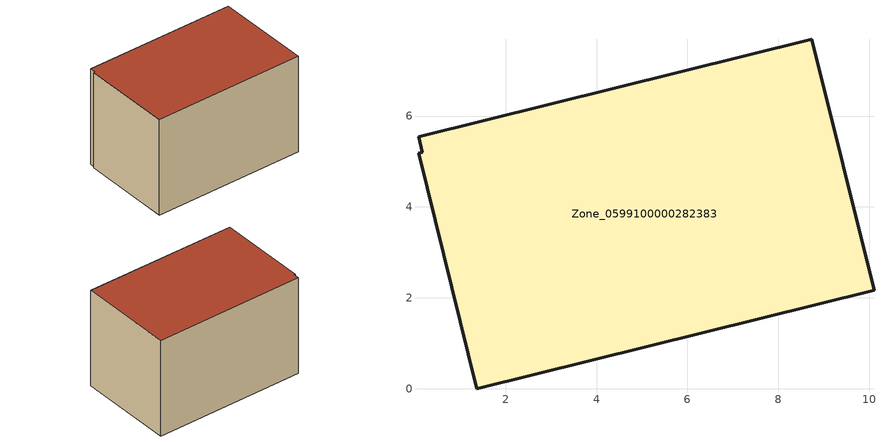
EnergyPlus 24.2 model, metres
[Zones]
Zone_0599100000282383
 floor ground (C_G): 0.17,5.21 0.09,5.54 8.73,7.69 10.1,2.17 1.37,0 0.09,5.18 z0
 wall outside (C_F): 10.1,2.17 8.73,7.69 0.09,5.54 0.17,5.21 0.09,5.18 1.37,0 10.1,2.17 z0:5.87
 roof outside (C_R): 0.09,5.54 0.17,5.21 0.09,5.18 1.37,0 10.1,2.17 8.73,7.69 z5.87
[BUILDING]
Pand.0599100000282383: North Axis=0; Terrain=City; Loads Convergence Tolerance Value=0.04; Temperature Convergence Tolerance Value=0.4; Solar Distribution=FullExterior; Maximum Number of Warmup Days=25; Minimum Number of Warmup Days=1
[Site:Location]
Rotterdam.The.Hague.AP_ZH_NLD Design_Conditions: Latitude=51.96; Longitude=4.45; Time Zone=1; Elevation=-4.5
[SITE:GROUNDTEMPERATURE:BUILDINGSURFACE]
18, 18, 18, 18, 18, 18, 18, 18, 18, 18, 18, 18
[MATERIAL] Thermal Absorptance=0.9; Solar Absorptance=0.7; Visible Absorptance=0.7
Name | Roughness | Thickness | Conductivity | Density | Specific Heat
G.TC.1975-1991 | MediumSmooth | 0.15 | 0.288461 | 540 | 1210
F.TC.1975-1991 | Rough | 0.3 | 0.230769 | 1920 | 840
R.TC.1975-1991 | MediumRough | 0.2 | 0.153846 | 1500 | 1000
[CONSTRUCTION]
C_G: G.TC.1975-1991
C_F: F.TC.1975-1991
C_R: R.TC.1975-1991
[ZONE]
Zone_0599100000282383: Type=1; Multiplier=1; Ceiling Height=Autocalculate; Volume=Autocalculate; Floor Area=autocalculate; Part of Total Floor Area=Yes
[ZONEINFILTRATION:DESIGNFLOWRATE]
Infil_Zone_0599100000282383: Zone or ZoneList or Space or SpaceList=Zone_0599100000282383; Schedule=AlwaysOn; Design Flow Rate Calculation Method=Flow/Area; Flow Rate per Floor Area=0.003; Constant Term Coefficient=1; Temperature Term Coefficient=0; Velocity Term Coefficient=0; Velocity Squared Term Coefficient=0
[HVACTEMPLATE:ZONE:IDEALLOADSAIRSYSTEM]
Zone_0599100000282383: Maximum Heating Supply Air Temperature=50; Minimum Cooling Supply Air Temperature=13; Maximum Heating Supply Air Humidity Ratio=0.0156; Minimum Cooling Supply Air Humidity Ratio=0.0077; Heating Limit=NoLimit; Cooling Limit=NoLimit; Dehumidification Control Type=ConstantSensibleHeatRatio; Cooling Sensible Heat Ratio=0.7; Dehumidification Setpoint=60; Humidification Control Type=None; Humidification Setpoint=30; Outdoor Air Method=None; Outdoor Air Flow Rate per Person=0.00944; Outdoor Air Flow Rate per Zone Floor Area=0; Outdoor Air Flow Rate per Zone=0; Demand Controlled Ventilation Type=None; Outdoor Air Economizer Type=NoEconomizer; Heat Recovery Type=None; Sensible Heat Recovery Effectiveness=0.7; Latent Heat Recovery Effectiveness=0.65
[ZONECONTROL:THERMOSTAT]
ThermostatControl_Zone_0599100000282383: Zone or ZoneList=Zone_0599100000282383; Control Type Schedule=DualSetpointControlType; Control 1=Thermostat_Zone_0599100000282383; Temperature Difference Between Cutout And Setpoint=0
[THERMOSTATSETPOINT:DUALSETPOINT]
Thermostat_Zone_0599100000282383: Heating Setpoint Temperature Schedule=HeatingSetpoint_Zone_0599100000282383; Cooling Setpoint Temperature Schedule=CoolingSetpoint_Zone_0599100000282383
[SCHEDULE:COMPACT]
HeatingSetpoint_Zone_0599100000282383: Through: 12/31, For: AllDays, Until: 24:00, 21
CoolingSetpoint_Zone_0599100000282383: Through: 12/31, For: AllDays, Until: 24:00, 24
DualSetpointControlType: Through: 12/31, For: AllDays, Until: 24:00, 4
AlwaysOn: Through: 12/31, For: AllDays, Until: 24:00, 1
